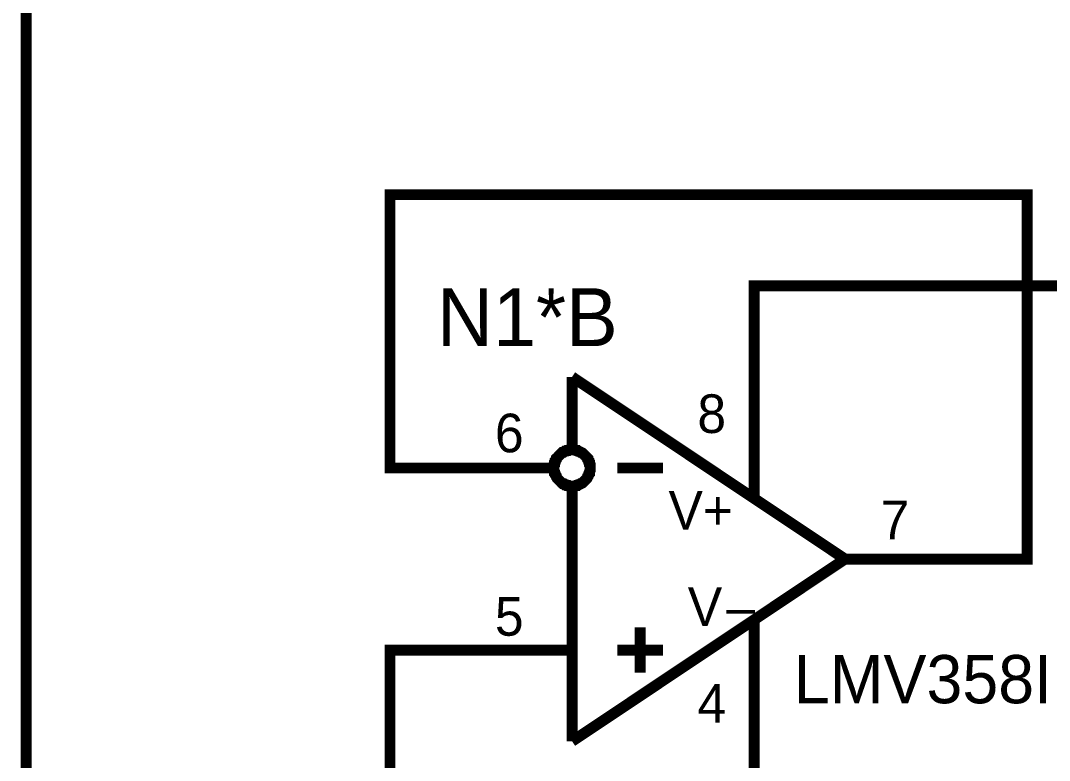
# Model space of a CAD drawing. Header units: millimetres. Extents: x 0 to 420, y 0 to 297.
# Drawn here: x 274.83 to 303.08, y 229.46 to 249.77 of the extents above; entities that cross this region are included whole.
import ezdxf

# ---------------------------------------------------------------- set-up
doc = ezdxf.new("R2010")
doc.units = ezdxf.units.MM
doc.layers.add('Sheet', color=255, linetype='Continuous')

msp = doc.modelspace()

# ---------------------------------------------------------------- linework, layer by layer
at = {"layer": 'Sheet', "const_width": 0.3}
for points in [[(279.978, 254.99), (274.98, 254.99), (274.98, 215)], [(287.476, 237.487), (284.976, 237.487), (284.976, 244.989), (302.471, 244.989), (302.471, 234.987), (299.972, 234.987)], [(294.973, 239.988), (294.973, 242.488), (314.95, 242.488), (314.95, 238.746)], [(289.975, 239.988), (289.975, 238.117)], [(289.975, 239.988), (297.472, 234.987)], [(294.973, 236.693), (294.973, 239.988)], [(289.478, 237.487), (289.478, 237.521), (289.478, 237.537), (289.478, 237.57), (289.495, 237.587), (289.495, 237.62), (289.495, 237.636), (289.511, 237.653), (289.511, 237.686), (289.528, 237.703), (289.544, 237.719), (289.544, 237.752), (289.561, 237.769), (289.578, 237.785), (289.594, 237.802), (289.611, 237.819), (289.627, 237.835), (289.644, 237.852), (289.66, 237.868), (289.677, 237.885), (289.693, 237.901), (289.71, 237.918), (289.743, 237.918), (289.76, 237.934), (289.776, 237.951), (289.809, 237.951), (289.826, 237.968), (289.842, 237.968), (289.875, 237.968), (289.892, 237.984), (289.925, 237.984), (289.942, 237.984), (289.975, 237.984)], [(289.975, 237.984), (289.942, 237.984), (289.925, 237.984), (289.892, 237.984), (289.875, 237.968), (289.842, 237.968), (289.826, 237.968), (289.809, 237.951), (289.776, 237.951), (289.76, 237.934), (289.743, 237.918), (289.71, 237.918), (289.693, 237.901), (289.677, 237.885), (289.66, 237.868), (289.644, 237.852), (289.627, 237.835), (289.611, 237.819), (289.594, 237.802), (289.578, 237.785), (289.561, 237.769), (289.544, 237.752), (289.544, 237.719), (289.528, 237.703), (289.511, 237.686), (289.511, 237.653), (289.495, 237.636), (289.495, 237.62), (289.495, 237.587), (289.478, 237.57), (289.478, 237.537), (289.478, 237.521), (289.478, 237.487)], [(289.975, 237.984), (289.991, 237.984), (290.024, 237.984), (290.041, 237.984), (290.074, 237.968), (290.091, 237.968), (290.124, 237.968), (290.14, 237.951), (290.157, 237.951), (290.19, 237.934), (290.206, 237.918), (290.223, 237.918), (290.256, 237.901), (290.273, 237.885), (290.289, 237.868), (290.306, 237.852), (290.322, 237.835), (290.339, 237.819), (290.355, 237.802), (290.372, 237.785), (290.389, 237.769), (290.405, 237.752), (290.405, 237.719), (290.422, 237.703), (290.438, 237.686), (290.438, 237.653), (290.455, 237.636), (290.455, 237.62), (290.455, 237.587), (290.471, 237.57), (290.471, 237.537), (290.471, 237.521), (290.471, 237.487)], [(290.471, 237.487), (290.471, 237.521), (290.471, 237.537), (290.471, 237.57), (290.455, 237.587), (290.455, 237.62), (290.455, 237.636), (290.438, 237.653), (290.438, 237.686), (290.422, 237.703), (290.405, 237.719), (290.405, 237.752), (290.389, 237.769), (290.372, 237.785), (290.355, 237.802), (290.339, 237.819), (290.322, 237.835), (290.306, 237.852), (290.289, 237.868), (290.273, 237.885), (290.256, 237.901), (290.223, 237.918), (290.206, 237.918), (290.19, 237.934), (290.157, 237.951), (290.14, 237.951), (290.124, 237.968), (290.091, 237.968), (290.074, 237.968), (290.041, 237.984), (290.024, 237.984), (289.991, 237.984), (289.975, 237.984)], [(289.478, 237.487), (287.476, 237.487)], [(289.975, 236.991), (289.942, 236.991), (289.925, 236.991), (289.892, 236.991), (289.875, 237.007), (289.842, 237.007), (289.826, 237.007), (289.809, 237.024), (289.776, 237.024), (289.76, 237.04), (289.743, 237.057), (289.71, 237.057), (289.693, 237.073), (289.677, 237.09), (289.66, 237.107), (289.644, 237.123), (289.627, 237.14), (289.611, 237.156), (289.594, 237.173), (289.578, 237.189), (289.561, 237.206), (289.544, 237.239), (289.544, 237.256), (289.528, 237.272), (289.511, 237.305), (289.511, 237.322), (289.495, 237.338), (289.495, 237.371), (289.495, 237.388), (289.478, 237.421), (289.478, 237.438), (289.478, 237.471), (289.478, 237.487)], [(289.478, 237.487), (289.478, 237.487)], [(289.478, 237.487), (289.478, 237.471), (289.478, 237.438), (289.478, 237.421), (289.495, 237.388), (289.495, 237.371), (289.495, 237.338), (289.511, 237.322), (289.511, 237.305), (289.528, 237.272), (289.544, 237.256), (289.544, 237.239), (289.561, 237.206), (289.578, 237.189), (289.594, 237.173), (289.611, 237.156), (289.627, 237.14), (289.644, 237.123), (289.66, 237.107), (289.677, 237.09), (289.693, 237.073), (289.71, 237.057), (289.743, 237.057), (289.76, 237.04), (289.776, 237.024), (289.809, 237.024), (289.826, 237.007), (289.842, 237.007), (289.875, 237.007), (289.892, 236.991), (289.925, 236.991), (289.942, 236.991), (289.975, 236.991)], [(290.471, 237.487), (290.471, 237.471), (290.471, 237.438), (290.471, 237.421), (290.455, 237.388), (290.455, 237.371), (290.455, 237.338), (290.438, 237.322), (290.438, 237.305), (290.422, 237.272), (290.405, 237.256), (290.405, 237.239), (290.389, 237.206), (290.372, 237.189), (290.355, 237.173), (290.339, 237.156), (290.322, 237.14), (290.306, 237.123), (290.289, 237.107), (290.273, 237.09), (290.256, 237.073), (290.223, 237.057), (290.206, 237.057), (290.19, 237.04), (290.157, 237.024), (290.14, 237.024), (290.124, 237.007), (290.091, 237.007), (290.074, 237.007), (290.041, 236.991), (290.024, 236.991), (289.991, 236.991), (289.975, 236.991)], [(289.975, 236.991), (289.991, 236.991), (290.024, 236.991), (290.041, 236.991), (290.074, 237.007), (290.091, 237.007), (290.124, 237.007), (290.14, 237.024), (290.157, 237.024), (290.19, 237.04), (290.206, 237.057), (290.223, 237.057), (290.256, 237.073), (290.273, 237.09), (290.289, 237.107), (290.306, 237.123), (290.322, 237.14), (290.339, 237.156), (290.355, 237.173), (290.372, 237.189), (290.389, 237.206), (290.405, 237.239), (290.405, 237.256), (290.422, 237.272), (290.438, 237.305), (290.438, 237.322), (290.455, 237.338), (290.455, 237.371), (290.455, 237.388), (290.471, 237.421), (290.471, 237.438), (290.471, 237.471), (290.471, 237.487)], [(290.471, 237.487), (290.471, 237.487), (290.471, 237.487), (290.471, 237.487), (290.471, 237.487), (290.471, 237.487), (290.471, 237.487), (290.471, 237.487), (290.471, 237.487), (290.471, 237.487), (290.471, 237.487), (290.471, 237.487), (290.471, 237.487), (290.471, 237.487), (290.471, 237.487), (290.471, 237.487), (290.471, 237.487), (290.471, 237.487), (290.471, 237.487), (290.471, 237.487), (290.471, 237.487), (290.471, 237.487), (290.471, 237.487), (290.471, 237.487), (290.471, 237.487), (290.471, 237.487), (290.471, 237.487), (290.471, 237.487), (290.471, 237.487), (290.471, 237.487), (290.471, 237.487), (290.471, 237.487), (290.471, 237.487)], [(290.471, 237.487), (290.471, 237.487)], [(291.216, 237.487), (292.474, 237.487)], [(289.975, 236.875), (289.975, 229.986)], [(297.472, 234.987), (289.975, 229.986)], [(297.472, 234.987), (299.972, 234.987)], [(294.973, 233.298), (294.973, 229.986)], [(291.845, 233.116), (291.845, 231.874)], [(287.476, 232.487), (284.976, 232.487), (284.976, 215)], [(289.975, 232.487), (287.476, 232.487)], [(291.216, 232.487), (292.474, 232.487)], [(294.973, 229.986), (294.973, 227.486), (314.95, 227.486), (314.95, 231.245)]]:
    msp.add_lwpolyline(points, dxfattribs=at)

# ---------------------------------------------------------------- texts
at = {"layer": 'Sheet'}
for s, height, p in [('N1*B', 1.5897, (286.267, 240.832)), ('8', 1.06, (293.417, 238.448)), ('6', 1.06, (287.856, 237.918)), ('V+', 1.0598, (292.623, 235.798)), ('7', 1.06, (298.449, 235.533)), ('V', 1.06, (293.153, 233.149)), ('5', 1.06, (287.856, 232.884)), ('–', 1.06, (294.212, 233.149)), ('LMV358ID', 1.3247, (296.066, 231.029)), ('4', 1.06, (293.417, 230.5))]:
    msp.add_text(s, height=height, dxfattribs=at).set_placement(p)

doc.saveas('drawing.dxf')
